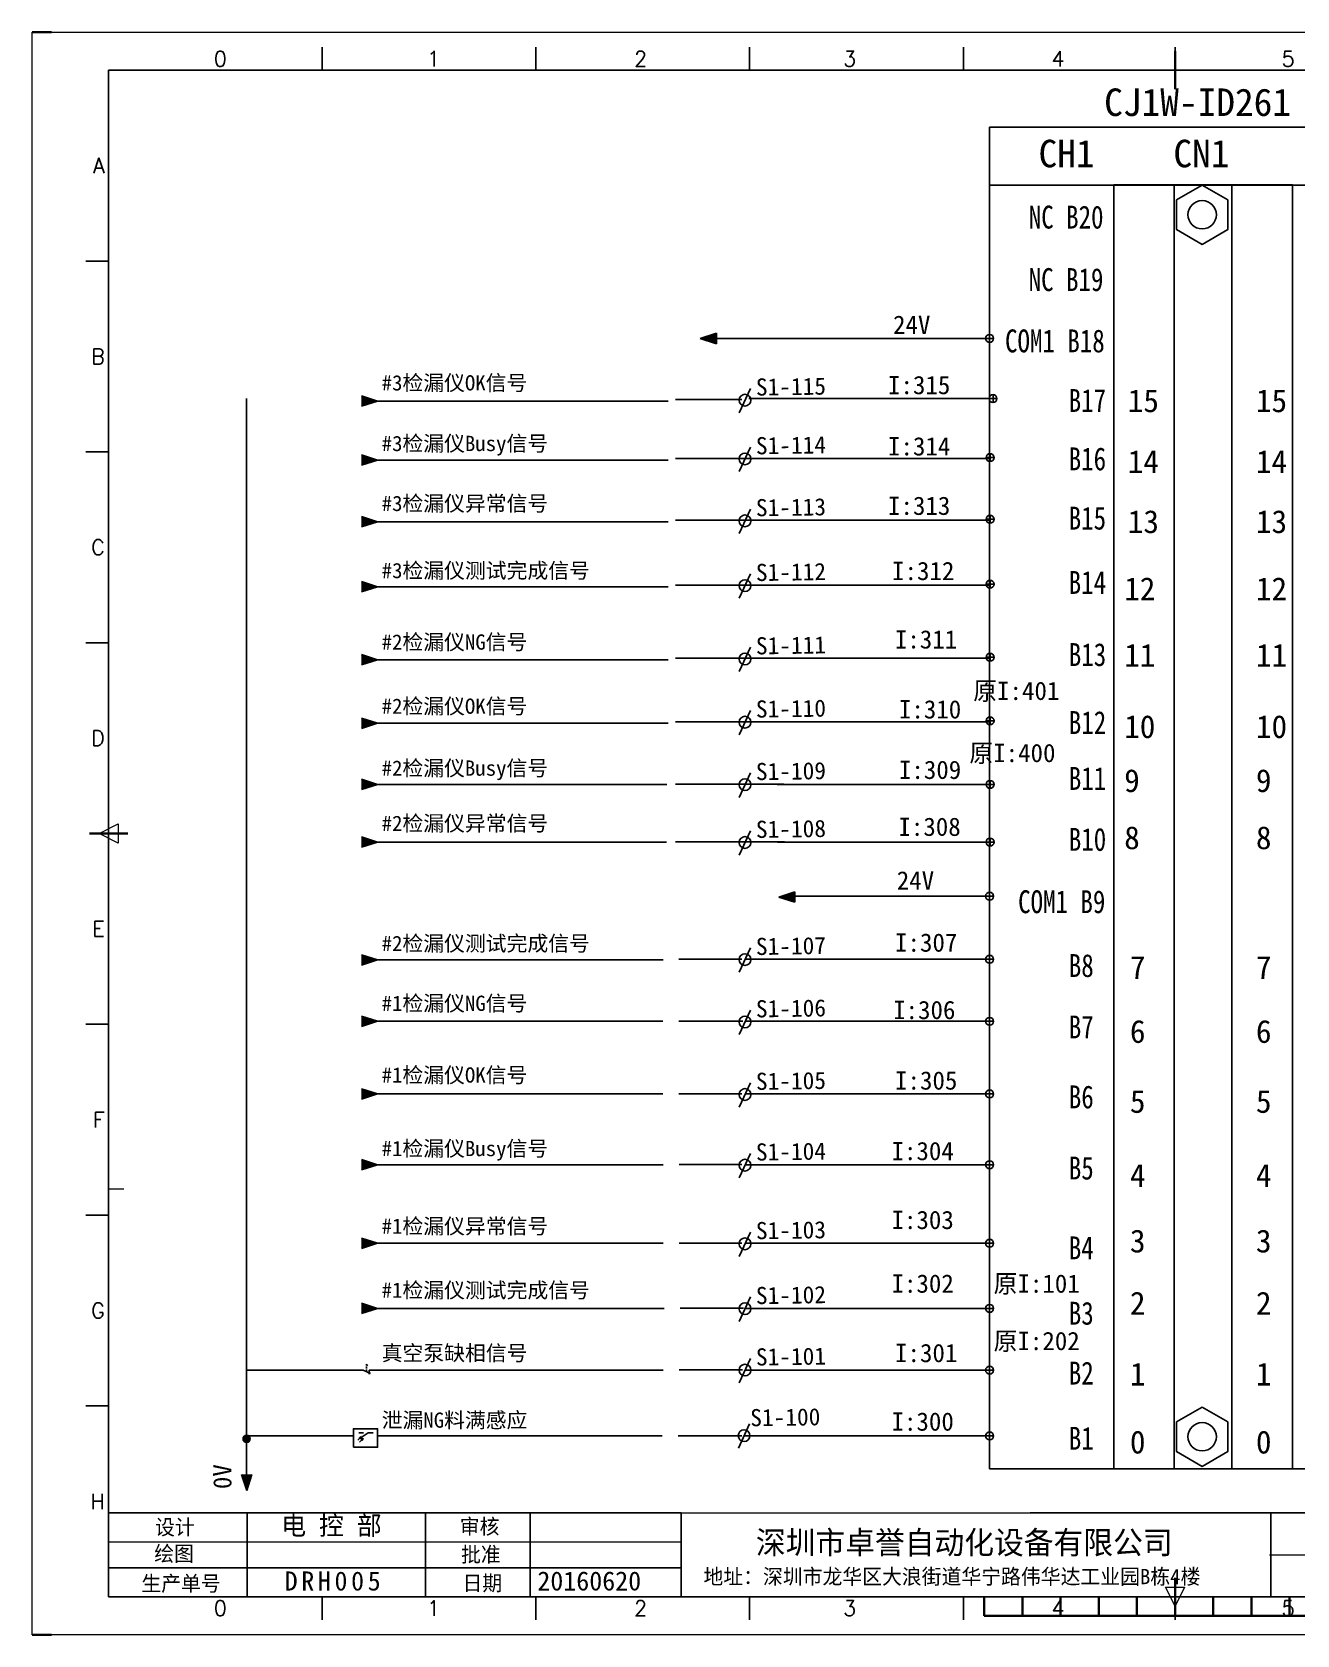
# Model space of a CAD drawing. Extents: x 2368 to 9674, y -1476 to 1321.
# Drawn here: x 3627.5 to 3959, y 888.9 to 1308.9 of the extents above; entities that cross this region are included whole.
import ezdxf
from ezdxf.enums import TextEntityAlignment as Align

# ---------------------------------------------------------------- set-up
doc = ezdxf.new("R2010")
doc.units = 0
doc.header["$MEASUREMENT"] = 0
doc.layers.add('1', color=3, linetype='Continuous', lineweight=20)
for name, color, linetype in [('AE_BOR', 1, 'Continuous'), ('SYMS', 7, 'Continuous'), ('图层1', 7, 'Continuous')]:
    doc.layers.add(name, color=color, linetype=linetype)
doc.styles.add('HZ', font='', dxfattribs={"width": 0.8})
doc.styles.add('WD', font='romans.shx', dxfattribs={"bigfont": 'gbcbig.shx'})
doc.styles.add('样式 2', font='')
doc.styles.get('HZ').set_extended_font_data('SimSun')
doc.styles.get('样式 2').set_extended_font_data('NSimSun')

# ---------------------------------------------------------------- blocks, each defined once
blk = doc.blocks.new('WDDOT')
blk.add_hatch(color=256).paths.add_polyline_path([(0.5, 0, 1), (-0.5, 0, 1)])
blk.add_circle((0, 0), 0.5)
blk = doc.blocks.new('gb_a2_a')
for p, q in [((584, 410), (25, 410)), ((25, 410), (25, 10)), ((25, 10), (584, 10))]:
    blk.add_line(p, q)
at = {"lineweight": 9, "ltscale": 0.1}
blk.add_line((25, 116.86), (29, 116.86), dxfattribs=at)
at = {"layer": 'AE_BOR', "lineweight": 30}
for p, q in [((10, 420), (4.93, 420)), ((4.93, 0), (10, 0))]:
    blk.add_line(p, q, dxfattribs=at)
at = {"layer": 'AE_BOR', "color": 1, "lineweight": 15}
for p, q in [((4.93, 420), (598.93, 420)), ((4.93, 0), (4.93, 420)), ((22.5, 210), (27.5, 212.5)), ((27.5, 207.5), (22.5, 210)), ((27.5, 212.5), (27.5, 207.5)), ((304.5, 7.5), (302, 12.5)), ((302, 12.5), (307, 12.5)), ((307, 12.5), (304.5, 7.5)), ((598.93, 0), (4.93, 0))]:
    blk.add_line(p, q, dxfattribs=at)
at = {"layer": 'AE_BOR'}
for p, q in [((81, 410), (81, 416)), ((137, 410), (137, 416)), ((193, 410), (193, 416)), ((249, 410), (249, 416)), ((304.5, 410), (304.5, 416)), ((25, 360), (19, 360)), ((25, 310), (19, 310)), ((25, 260), (19, 260)), ((25, 160), (19, 160)), ((25, 110), (19, 110)), ((25, 60), (19, 60)), ((81, 10), (81, 4)), ((137, 10), (137, 4)), ((193, 10), (193, 4)), ((249, 10), (249, 4)), ((304.5, 10), (304.5, 4))]:
    blk.add_line(p, q, dxfattribs=at)
at = {"layer": 'AE_BOR', "color": 2, "lineweight": 30}
for p, q in [((304.5, 405), (304.5, 415)), ((20, 210), (30, 210)), ((304.5, 10), (304.5, 15)), ((304.5, 15), (304.5, 5)), ((254.5, 5), (254.5, 10)), ((264.5, 5), (264.5, 10)), ((274.5, 5), (274.5, 10)), ((284.5, 5), (284.5, 10)), ((294.5, 5), (294.5, 10)), ((304.5, 10), (304.5, 5)), ((314.5, 5), (314.5, 10)), ((324.5, 5), (324.5, 10)), ((334.5, 5), (334.5, 10)), ((254.5, 5), (354.5, 5))]:
    blk.add_line(p, q, dxfattribs=at)
at = {"layer": 'AE_BOR', "style": 'WD'}
for s, p in [('0', (54.27, 411)), ('1', (110.12, 411)), ('2', (164.42, 411)), ('3', (219.22, 411)), ('4', (273.82, 411)), ('5', (334.12, 411)), ('0', (54.27, 5)), ('1', (110.12, 5)), ('2', (164.42, 5)), ('3', (219.22, 5)), ('4', (273.82, 5)), ('5', (334.12, 5))]:
    blk.add_text(s, height=4, dxfattribs=at).set_placement(p, align=Align.CENTER)
for s, p in [('A', (24, 385)), ('B', (24, 335)), ('C', (24, 285)), ('D', (24, 235)), ('E', (24, 185)), ('F', (24, 135)), ('G', (24, 85)), ('H', (24, 35))]:
    blk.add_text(s, height=4, dxfattribs=at).set_placement(p, align=Align.MIDDLE_RIGHT)
blk = doc.blocks.new('SYMB2_M_326')
for p, q in [((-6.4, -0.5), (-7.8, 0.9)), ((0, 0), (0, -5)), ((-8.2, -2.2), (-9.6, -0.8)), ((-7.5, -2.9), (-8.2, -2.2)), ((-6.9, -2.4), (-8, -3.5)), ((-5.7, -4.7), (-8, -3.5)), ((-7.5, -2.9), (-7.1, -2.6)), ((-5.7, -4.7), (-7.5, -2.9)), ((-7.1, -2.6), (-6.9, -2.4)), ((-5.7, -4.7), (-6.9, -2.4)), ((-5.7, -1.2), (-6.4, -0.5)), ((-5.2, -0.6), (-6.2, -1.7)), ((-3.9, -2.9), (-6.2, -1.7)), ((-5.7, -1.2), (-5.4, -0.8)), ((-3.9, -2.9), (-5.7, -1.2)), ((-5.4, -0.8), (-5.2, -0.6)), ((-3.9, -2.9), (-5.2, -0.6)), ((0, -10), (-4, -3.5)), ((0, -10), (0, -15))]:
    blk.add_line(p, q)
for points in [[(-5.7, -4.7), (-6.9, -2.4), (-8, -3.5)], [(-3.9, -2.9), (-5.2, -0.6), (-6.2, -1.7)]]:
    blk.add_solid(points)
blk = doc.blocks.new('*U114')
at = {"linetype": 'ByBlock'}
for p, q in [((-1909.23, -780.45), (-1909.23, -780.67)), ((-1909.23, -780.45), (-1908.92, -780.84)), ((-1909.23, -780.84), (-1909.23, -781.05)), ((-1911.92, -782.07), (-1910.06, -782.07)), ((-1910.06, -782.07), (-1908.18, -782.88)), ((-1909.23, -781.23), (-1909.23, -781.44)), ((-1909.23, -781.61), (-1909.23, -781.83)), ((-1909.23, -782), (-1909.23, -782.21)), ((-1909.23, -782.38), (-1909.23, -782.43)), ((-1908.52, -783.07), (-1908.52, -782.07)), ((-1906.25, -782.07), (-1908.52, -782.07))]:
    blk.add_line(p, q, dxfattribs=at)

msp = doc.modelspace()

# ---------------------------------------------------------------- hatches: boundary and pattern name
for points in [[(3802.61429, 1228.58631), (3806.85919, 1229.94668), (3806.85919, 1227.22595)], [(3718.08797, 1212.20251), (3713.84307, 1210.84215), (3713.84307, 1213.56288)], [(3718.08797, 1196.74474), (3713.84307, 1195.38438), (3713.84307, 1198.10511)], [(3718.08797, 1180.56241), (3713.84307, 1179.20204), (3713.84307, 1181.92277)], [(3718.08797, 1163.56408), (3713.84307, 1162.20372), (3713.84307, 1164.92445)], [(3718.08797, 1144.4228), (3713.84307, 1143.06243), (3713.84307, 1145.78316)], [(3718.08797, 1127.76726), (3713.84307, 1126.4069), (3713.84307, 1129.12763)], [(3718.08797, 1111.76073), (3713.84307, 1110.40036), (3713.84307, 1113.12109)], [(3718.08797, 1096.62539), (3713.84307, 1095.26503), (3713.84307, 1097.98576)], [(3823.19429, 1082.23631), (3827.43919, 1083.59668), (3827.43919, 1080.87595)], [(3718.08331, 1065.75817), (3713.83841, 1064.39781), (3713.83841, 1067.11854)], [(3718.08797, 1049.6711), (3713.84307, 1048.31074), (3713.84307, 1051.03147)], [(3718.08797, 1030.63864), (3713.84307, 1029.27828), (3713.84307, 1031.99901)], [(3718.08797, 1012.0852), (3713.84307, 1010.72484), (3713.84307, 1013.44557)], [(3718.08797, 991.50655), (3713.84307, 990.14619), (3713.84307, 992.86692)], [(3718.08797, 974.46175), (3713.84307, 973.10139), (3713.84307, 975.82212)], [(3683.78135, 926.7016), (3682.42139, 930.94663), (3685.14212, 930.94637)]]:
    msp.add_hatch(color=256).paths.add_polyline_path(points)
h = msp.add_hatch(color=256)
edge = h.paths.add_edge_path()
edge.add_arc((3683.76361, 940.2757), 0.94375, 0, 360)

# ---------------------------------------------------------------- linework, layer by layer
for p, q in [((3878.48639, 1268.76404), (3987.56321, 1268.76404)), ((3802.61429, 1228.58631), (3806.85919, 1229.94668)), ((3802.61429, 1228.58631), (3806.85919, 1227.22595)), ((3878.48639, 1228.61489), (3806.76751, 1228.61489)), ((3806.85919, 1227.22595), (3806.85919, 1229.94668)), ((3812.8585, 1209.11829), (3815.81091, 1215.50582)), ((3683.76361, 939.6757), (3683.76361, 1212.85151)), ((3718.08797, 1212.20251), (3713.84307, 1213.56288)), ((3718.08797, 1212.20251), (3713.84307, 1210.84215)), ((3794.20069, 1212.20251), (3718.08797, 1212.20251)), ((3796.18846, 1212.58988), (3813.51147, 1212.58988)), ((3879.36743, 1212.85151), (3815.40208, 1212.85151)), ((3718.08797, 1196.74474), (3713.84307, 1198.10511)), ((3796.18846, 1197.13212), (3878.24948, 1197.13212)), ((3812.8585, 1193.73434), (3815.81091, 1200.12187)), ((3718.08797, 1196.74474), (3713.84307, 1195.38438)), ((3794.20069, 1196.74474), (3718.08797, 1196.74474)), ((3718.08797, 1180.56241), (3713.84307, 1181.92277)), ((3718.08797, 1180.56241), (3713.84307, 1179.20204)), ((3794.20069, 1180.56241), (3718.08797, 1180.56241)), ((3796.18846, 1180.94978), (3878.68191, 1180.94978)), ((3812.8585, 1177.49316), (3815.81091, 1183.88069)), ((3718.08797, 1163.56408), (3713.84307, 1164.92445)), ((3718.08797, 1163.56408), (3713.84307, 1162.20372)), ((3794.20069, 1163.56408), (3718.08797, 1163.56408)), ((3796.18846, 1163.95146), (3878.56947, 1163.95146)), ((3812.8585, 1160.5288), (3815.81091, 1166.91633)), ((3812.8585, 1141.30933), (3815.81091, 1147.69686)), ((3718.08797, 1144.4228), (3713.84307, 1145.78316)), ((3718.08797, 1144.4228), (3713.84307, 1143.06243)), ((3794.20069, 1144.4228), (3718.08797, 1144.4228)), ((3796.18846, 1144.81017), (3878.56947, 1144.81017)), ((3812.8585, 1124.742), (3815.81091, 1131.12953)), ((3718.08797, 1127.76726), (3713.84307, 1129.12763)), ((3718.08797, 1127.76726), (3713.84307, 1126.4069)), ((3794.20069, 1127.76726), (3718.08797, 1127.76726)), ((3796.18846, 1128.15464), (3878.46115, 1128.15464)), ((3718.08797, 1111.76073), (3713.84307, 1113.12109)), ((3812.8585, 1108.362), (3815.81091, 1114.74953)), ((3718.08797, 1111.76073), (3713.84307, 1110.40036)), ((3793.92663, 1111.76073), (3718.08797, 1111.76073)), ((3796.18846, 1111.81921), (3824.54751, 1111.81921)), ((3879.36743, 1111.76073), (3822.78366, 1111.76073)), ((3718.08797, 1096.62539), (3713.84307, 1097.98576)), ((3718.08797, 1096.62539), (3713.84307, 1095.26503)), ((3793.83356, 1096.62539), (3718.08797, 1096.62539)), ((3796.18846, 1096.68388), (3824.70751, 1096.68388)), ((3812.8585, 1093.21472), (3815.81091, 1099.60225)), ((3879.36743, 1096.62539), (3822.89198, 1096.62539)), ((3823.19429, 1082.23631), (3827.43919, 1083.59668)), ((3823.19429, 1082.23631), (3827.43919, 1080.87595)), ((3878.48639, 1082.45782), (3827.29119, 1082.45782)), ((3827.43919, 1080.87595), (3827.43919, 1083.59668)), ((3718.08331, 1065.75817), (3713.83841, 1067.11854)), ((3812.8585, 1062.53679), (3815.81091, 1068.92432)), ((3718.08331, 1065.75817), (3713.83841, 1064.39781)), ((3792.89049, 1065.75817), (3718.08331, 1065.75817)), ((3797.07341, 1065.97973), (3813.55751, 1065.97973)), ((3878.48639, 1065.92125), (3814.35368, 1065.92125)), ((3718.08797, 1049.6711), (3713.84307, 1051.03147)), ((3812.8585, 1046.19581), (3815.81091, 1052.58334)), ((3718.08797, 1049.6711), (3713.84307, 1048.31074)), ((3792.87725, 1049.6711), (3718.08797, 1049.6711)), ((3797.07341, 1049.72958), (3813.77751, 1049.72958)), ((3878.48639, 1049.6711), (3814.35368, 1049.6711)), ((3812.8585, 1027.18662), (3815.81091, 1033.57415)), ((3718.08797, 1030.63864), (3713.84307, 1031.99901)), ((3718.08797, 1030.63864), (3713.84307, 1029.27828)), ((3792.87725, 1030.63864), (3718.08797, 1030.63864)), ((3797.07341, 1030.69713), (3813.50751, 1030.69713)), ((3878.48639, 1030.63864), (3814.35368, 1030.63864)), ((3718.08797, 1012.0852), (3713.84307, 1013.44557)), ((3812.8585, 1008.67266), (3815.81091, 1015.0602)), ((3718.08797, 1012.0852), (3713.84307, 1010.72484)), ((3792.91555, 1012.0852), (3718.08797, 1012.0852)), ((3797.11171, 1012.14369), (3813.57751, 1012.14369)), ((3878.48639, 1012.0852), (3814.39198, 1012.0852)), ((3718.08797, 991.50655), (3713.84307, 992.86692)), ((3718.08797, 991.50655), (3713.84307, 990.14619)), ((3792.91555, 991.50655), (3718.08797, 991.50655)), ((3797.11171, 991.56503), (3813.55751, 991.56503)), ((3812.8585, 988.0637), (3815.81091, 994.45123)), ((3878.48639, 991.50655), (3814.39198, 991.50655)), ((3718.08797, 974.46175), (3713.84307, 975.82212)), ((3718.08797, 974.46175), (3713.84307, 973.10139)), ((3793.19044, 974.46175), (3718.08797, 974.46175)), ((3797.38659, 974.52023), (3814.00751, 974.52023)), ((3812.8585, 971.06106), (3815.81091, 977.4486)), ((3878.48639, 974.46175), (3814.66687, 974.46175)), ((3712.48704, 958.24122), (3683.76361, 958.25847)), ((3792.91219, 958.25847), (3718.08797, 958.25847)), ((3797.10834, 958.31695), (3813.70751, 958.31695)), ((3812.8585, 954.96913), (3815.81091, 961.35667)), ((3878.48639, 958.25847), (3814.38861, 958.25847)), ((3711.76643, 941.0191), (3683.18221, 941.0191)), ((3792.63728, 941.0191), (3718.08797, 941.0191)), ((3796.83343, 941.07758), (3813.51751, 941.07758)), ((3812.64127, 937.79415), (3815.56515, 944.19479)), ((3878.48639, 941.0191), (3814.11371, 941.0191)), ((3683.76361, 939.6757), (3683.76277, 930.96408)), ((3683.76361, 940.26149), (3683.76361, 940.26149)), ((3683.78135, 926.7016), (3682.42139, 930.94663)), ((3683.78135, 926.7016), (3685.14212, 930.94637)), ((3720.02422, 920.88416), (3647.59323, 920.88416)), ((3647.59323, 920.88416), (3647.59323, 898.88706)), ((3683.8667, 920.88416), (3683.8667, 898.88706)), ((3720.02422, 920.88416), (3797.63533, 920.88416)), ((3730.62871, 920.88416), (3730.62871, 898.88706)), ((3758.07486, 920.88416), (3758.07486, 898.88416)), ((3797.63533, 920.88416), (3797.63533, 898.88706)), ((3889.12639, 920.88416), (4009.02639, 920.88416)), ((3952.19178, 920.88416), (3952.19178, 898.88706)), ((3647.59323, 898.88706), (4206.59323, 898.88706))]:
    msp.add_line(p, q)
at = {"lineweight": -3}
for p, q in [((3877.44757, 1228.61489), (3879.52521, 1228.61489)), ((3878.48639, 1229.65372), (3878.48639, 1227.57607)), ((3879.36743, 1213.89033), (3879.36743, 1211.81269)), ((3878.32861, 1212.85151), (3880.40625, 1212.85151)), ((3877.57037, 1197.39374), (3879.64801, 1197.39374)), ((3878.60919, 1198.43256), (3878.60919, 1196.35492)), ((3877.57037, 1181.2114), (3879.64801, 1181.2114)), ((3878.60919, 1182.25023), (3878.60919, 1180.17258)), ((3877.57037, 1164.21308), (3879.64801, 1164.21308)), ((3878.60919, 1165.2519), (3878.60919, 1163.17426)), ((3877.57037, 1145.0718), (3879.64801, 1145.0718)), ((3878.60919, 1146.11062), (3878.60919, 1144.03298)), ((3877.57037, 1128.41626), (3879.64801, 1128.41626)), ((3878.60919, 1129.45508), (3878.60919, 1127.37744)), ((3877.57037, 1111.76073), (3879.64801, 1111.76073)), ((3878.60919, 1112.79955), (3878.60919, 1110.7219)), ((3877.57037, 1096.62539), (3879.64801, 1096.62539)), ((3878.60919, 1097.66422), (3878.60919, 1095.58657)), ((3877.44757, 1082.45782), (3879.52521, 1082.45782)), ((3878.48639, 1083.49665), (3878.48639, 1081.419)), ((3878.48639, 1066.96007), (3878.48639, 1064.88243)), ((3877.44757, 1065.92125), (3879.52521, 1065.92125)), ((3878.48639, 1050.70992), (3878.48639, 1048.63228)), ((3877.44757, 1049.6711), (3879.52521, 1049.6711)), ((3877.44757, 1030.63864), (3879.52521, 1030.63864)), ((3878.48639, 1031.67746), (3878.48639, 1029.59982)), ((3878.48639, 1013.12403), (3878.48639, 1011.04638)), ((3877.44757, 1012.0852), (3879.52521, 1012.0852)), ((3877.44757, 991.50655), (3879.52521, 991.50655)), ((3878.48639, 992.54537), (3878.48639, 990.46773)), ((3877.44757, 974.46175), (3879.52521, 974.46175)), ((3878.48639, 975.50057), (3878.48639, 973.42293)), ((3877.44757, 958.25847), (3879.52521, 958.25847)), ((3878.48639, 959.29729), (3878.48639, 957.21965)), ((3877.44757, 941.0191), (3879.52521, 941.0191)), ((3878.48639, 942.05792), (3878.48639, 939.98028))]:
    msp.add_line(p, q, dxfattribs=at)
at = {"lineweight": 9, "ltscale": 0.1}
for p, q in [((3797.63533, 920.88416), (3889.12639, 920.88416)), ((3951.8236, 909.88416), (4009.02639, 909.88416))]:
    msp.add_line(p, q, dxfattribs=at)
at = {"color": 0, "ltscale": 2}
for p, q in [((3647.59323, 913.2004), (3797.63533, 913.26041)), ((3647.59323, 906.50263), (3797.63533, 906.50263))]:
    msp.add_line(p, q, dxfattribs=at)
for points in [[(3878.48639, 1283.93866), (3987.56321, 1283.93866), (3987.56321, 932.44868), (3878.48639, 932.44868)], [(3911.045, 1268.84732), (3957.85588, 1268.84732), (3957.85588, 932.44868), (3911.045, 932.44868)], [(3926.80189, 1268.76404), (3941.93221, 1268.76404), (3941.93221, 932.44868), (3926.80189, 932.44868)], [(3934.18331, 1268.76404), (3927.46994, 1264.88807), (3927.46994, 1257.13614), (3934.18331, 1253.26018), (3940.89668, 1257.13614), (3940.89668, 1264.88807)], [(3934.18331, 948.56518), (3927.46994, 944.68922), (3927.46994, 936.93729), (3934.18331, 933.06132), (3940.89668, 936.93729), (3940.89668, 944.68922)], [(3711.76643, 938.06265), (3711.76643, 942.90407), (3718.08797, 942.90407), (3718.08797, 938.06265)]]:
    msp.add_lwpolyline(points, close=True)
for centre, radius in [((3934.18331, 1261.01211), 3.71498), ((3683.76361, 940.2757), 0.94375), ((3934.18331, 940.81325), 3.71498)]:
    msp.add_circle(centre, radius)
at = {"lineweight": -3}
for centre in [(3878.48639, 1228.61489), (3879.36743, 1212.85151), (3878.60919, 1197.39374), (3878.60919, 1181.2114), (3878.60919, 1164.21308), (3878.60919, 1145.0718), (3878.60919, 1128.41626), (3878.60919, 1111.76073), (3878.60919, 1096.62539), (3878.48639, 1082.45782), (3878.48639, 1065.92125), (3878.48639, 1049.6711), (3878.48639, 1030.63864), (3878.48639, 1012.0852), (3878.48639, 991.50655), (3878.48639, 974.46175), (3878.48639, 958.25847), (3878.48639, 941.0191)]:
    msp.add_circle(centre, 1.03882, dxfattribs=at)
at = {"color": 6}
for centre in [(3814.36228, 1212.43051), (3814.36228, 1197.04657), (3814.36228, 1180.80538), (3814.36228, 1163.84102), (3814.36228, 1144.62155), (3814.36228, 1128.05422), (3814.36228, 1111.67422), (3814.36228, 1096.52694), (3814.36228, 1065.84901), (3814.36228, 1049.50803), (3814.36228, 1030.49884), (3814.36228, 1011.98489), (3814.36228, 991.37592), (3814.36228, 974.37329), (3814.36228, 958.28136), (3814.13025, 941.11305)]:
    msp.add_circle(centre, 1.53751, dxfattribs=at)

# ---------------------------------------------------------------- block references
msp.add_blockref('gb_a2_a', (3622.59323, 888.88706))
at = {"linetype": 'ByBlock'}
msp.add_blockref('*U114', (5624.40569, 1740.31567), dxfattribs=at)
at = {"layer": 'SYMS', "color": 0, "lineweight": -3, "xscale": 1.199999999999818, "yscale": 1.199999999999818, "zscale": 1.2}
msp.add_blockref('WDDOT', (3683.76361, 940.2757), dxfattribs=at)
at = {"layer": 'SYMS', "lineweight": -3, "xscale": 1.199999999999818, "yscale": 1.199999999999818, "zscale": 1.2}
msp.add_blockref('WDDOT', (3683.76361, 940.2757), dxfattribs=at)
at = {"layer": '图层1', "color": 7, "linetype": 'Continuous', "xscale": 0.2488319999988562, "yscale": 0.2488320000002204, "zscale": 0.2488319999993965, "rotation": 90}
msp.add_blockref('SYMB2_M_326', (3713.16745, 941.82676), dxfattribs=at)

# ---------------------------------------------------------------- texts
for s, insert, char_height, width, attachment_point in [('{\\fFangSong|b0|i0|c134|p49;CJ1W-ID261}', (3908.49891, 1294.10047), 7.2, 38.5041455, 1), ('{\\fFangSong|b0|i0|c134|p49;CH1}', (3891.30271, 1280.66047), 7.2, 38.5041455, 1), ('{\\fFangSong|b0|i0|c134|p49;CN1}', (3926.64271, 1280.66047), 7.2, 38.5041455, 1), ('24V', (3853.16452, 1234.60539), 4.8, 10.8839331, 1), ('{\\fSimSun|b0|i0|c134|p2;#3检漏仪OK信号}', (3719.16285, 1218.97303), 4, 96.133837, 1), ('{\\fSimSun|b0|i0|c134|p2; I:315}', (3848.59242, 1218.79834), 4.8, 62.415301, 1), ('{\\fSimSun|b0|i0|c134|p2;15}', (3914.69313, 1215.28834), 6, 4.4700218, 1), ('{\\fSimSun|b0|i0|c134|p2;15}', (3948.27559, 1215.28834), 6, 4.4700218, 1), ('{\\fSimSun|b0|i0|c134|p2;#3检漏仪Busy信号}', (3719.16285, 1203.0895), 4, 96.133837, 1), ('{\\fSimSun|b0|i0|c134|p2; I:314}', (3848.59242, 1202.74316), 4.8, 62.415301, 1), ('{\\fSimSun|b0|i0|c134|p2;14}', (3914.69313, 1199.33525), 6, 4.4700218, 1), ('{\\fSimSun|b0|i0|c134|p2;14}', (3948.27559, 1199.33525), 6, 4.4700218, 1), ('{\\fSimSun|b0|i0|c134|p2;#3检漏仪异常信号}', (3719.16285, 1187.37676), 4, 96.133837, 1), ('{\\fSimSun|b0|i0|c134|p2; I:313}', (3848.59242, 1187.16942), 4.8, 62.415301, 1), ('{\\fSimSun|b0|i0|c134|p2;13}', (3914.69313, 1183.61365), 6, 4.4700218, 1), ('{\\fSimSun|b0|i0|c134|p2;13}', (3948.27559, 1183.61365), 6, 4.4700218, 1), ('{\\fSimSun|b0|i0|c134|p2;#3检漏仪测试完成信号}', (3719.16285, 1169.79001), 4, 96.133837, 1), ('{\\fSimSun|b0|i0|c134|p2; I:312}', (3849.65185, 1170.08824), 4.8, 62.415301, 1), ('{\\fSimSun|b0|i0|c134|p2;12}', (3913.74979, 1166.01592), 6, 4.4700218, 1), ('{\\fSimSun|b0|i0|c134|p2;12}', (3948.27559, 1166.01592), 6, 4.4700218, 1), ('{\\fSimSun|b0|i0|c134|p2;#2检漏仪NG信号}', (3719.16285, 1151.06337), 4, 96.133837, 1), ('{\\fSimSun|b0|i0|c134|p2; I:311}', (3850.38674, 1152.15185), 4.8, 62.415301, 1), ('{\\fSimSun|b0|i0|c134|p2;11}', (3913.74979, 1148.58263), 6, 4.4700218, 1), ('{\\fSimSun|b0|i0|c134|p2;11}', (3948.27559, 1148.58263), 6, 4.4700218, 1), (' 原I:401', (3870.92582, 1138.67582), 4.8, 62.415301, 1), ('{\\fSimSun|b0|i0|c134|p2;#2检漏仪OK信号}', (3719.16285, 1134.25169), 4, 96.133837, 1), ('{\\fSimSun|b0|i0|c134|p2; I:310}', (3851.44616, 1133.8249), 4.8, 62.415301, 1), ('{\\fSimSun|b0|i0|c134|p2;10}', (3913.74979, 1129.8942), 6, 4.4700218, 1), ('{\\fSimSun|b0|i0|c134|p2;10}', (3948.27559, 1129.8942), 6, 4.4700218, 1), (' 原I:400', (3869.90845, 1122.38872), 4.8, 62.415301, 1), ('{\\fSimSun|b0|i0|c134|p2;#2检漏仪Busy信号}', (3719.16285, 1118.02647), 4, 96.133837, 1), ('{\\fSimSun|b0|i0|c134|p2; I:309}', (3851.44616, 1117.98324), 4.8, 62.415301, 1), ('{\\fSimSun|b0|i0|c134|p2;9}', (3913.74979, 1115.75021), 6, 4.4700218, 1), ('{\\fSimSun|b0|i0|c134|p2;9}', (3948.27559, 1115.75021), 6, 4.4700218, 1), ('{\\fSimSun|b0|i0|c134|p2;#2检漏仪异常信号}', (3719.16285, 1103.56061), 4, 96.133837, 1), ('{\\fSimSun|b0|i0|c134|p2; I:308}', (3851.31705, 1103.06318), 4.8, 62.415301, 1), ('{\\fSimSun|b0|i0|c134|p2;8}', (3913.74979, 1100.78391), 6, 4.4700218, 1), ('{\\fSimSun|b0|i0|c134|p2;8}', (3948.27559, 1100.78391), 6, 4.4700218, 1), ('24V', (3854.14463, 1088.99018), 4.8, 10.8839331, 1), ('{\\fSimSun|b0|i0|c134|p2;#2检漏仪测试完成信号}', (3719.16285, 1072.08759), 4, 96.133837, 1), ('{\\fSimSun|b0|i0|c134|p2; I:307}', (3850.436, 1072.71033), 4.8, 62.415301, 1), ('{\\fSimSun|b0|i0|c134|p2;7}', (3915.24997, 1066.79894), 6, 4.4700218, 1), ('{\\fSimSun|b0|i0|c134|p2;7}', (3948.27559, 1066.79894), 6, 4.4700218, 1), ('{\\fSimSun|b0|i0|c134|p2;#1检漏仪NG信号}', (3719.16285, 1056.40021), 4, 96.133837, 1), ('{\\fSimSun|b0|i0|c134|p2; I:306}', (3849.92423, 1055.0484), 4.8, 62.415301, 1), ('{\\fSimSun|b0|i0|c134|p2;6}', (3915.24997, 1050.02353), 6, 4.4700218, 1), ('{\\fSimSun|b0|i0|c134|p2;6}', (3948.27559, 1050.02353), 6, 4.4700218, 1), ('{\\fSimSun|b0|i0|c134|p2;#1检漏仪OK信号}', (3719.16285, 1037.60641), 4, 96.133837, 1), ('{\\fSimSun|b0|i0|c134|p2; I:305}', (3850.436, 1036.57614), 4.8, 62.415301, 1), ('{\\fSimSun|b0|i0|c134|p2;5}', (3915.24997, 1031.69152), 6, 4.4700218, 1), ('{\\fSimSun|b0|i0|c134|p2;5}', (3948.27559, 1031.69152), 6, 4.4700218, 1), ('{\\fSimSun|b0|i0|c134|p2;#1检漏仪Busy信号}', (3719.16285, 1018.34664), 4, 96.133837, 1), ('{\\fSimSun|b0|i0|c134|p2; I:304}', (3849.50569, 1018.09113), 4.8, 62.415301, 1), ('{\\fSimSun|b0|i0|c134|p2;4}', (3915.24997, 1012.28468), 6, 4.4700218, 1), ('{\\fSimSun|b0|i0|c134|p2;4}', (3948.27559, 1012.28468), 6, 4.4700218, 1), ('{\\fSimSun|b0|i0|c134|p2; I:303}', (3849.50569, 1000.0404), 4.8, 62.415301, 1), ('{\\fSimSun|b0|i0|c134|p2;#1检漏仪异常信号}', (3719.16285, 997.99964), 4, 96.133837, 1), ('{\\fSimSun|b0|i0|c134|p2;3}', (3915.24997, 995.10976), 6, 4.4700218, 1), ('{\\fSimSun|b0|i0|c134|p2;3}', (3948.27559, 995.10976), 6, 4.4700218, 1), ('{\\fSimSun|b0|i0|c134|p2; I:302}', (3849.50569, 983.35584), 4.8, 62.415301, 1), (' 原I:101', (3876.2671, 983.35584), 4.8, 62.415301, 1), ('{\\fSimSun|b0|i0|c134|p2;#1检漏仪测试完成信号}', (3719.16285, 981.22501), 4, 96.133837, 1), ('{\\fSimSun|b0|i0|c134|p2;2}', (3915.24997, 978.82774), 6, 4.4700218, 1), ('{\\fSimSun|b0|i0|c134|p2;2}', (3948.27559, 978.82774), 6, 4.4700218, 1), (' 原I:202', (3876.2671, 968.31829), 4.8, 62.415301, 1), ('{\\fSimSun|b0|i0|c134|p2;真空泵缺相信号}', (3719.16285, 964.76102), 4, 96.133837, 1), ('{\\fSimSun|b0|i0|c134|p2; I:301}', (3850.436, 965.16664), 4.8, 62.415301, 1), ('{\\fSimSun|b0|i0|c134|p2;1}', (3915.24997, 960.24321), 6, 4.4700218, 1), ('{\\fSimSun|b0|i0|c134|p2;1}', (3948.27559, 960.24321), 6, 4.4700218, 1), ('{\\fSimSun|b0|i0|c134|p2;泄漏NG料满感应}', (3719.16285, 947.18761), 4, 96.133837, 1), ('{\\fSimSun|b0|i0|c134|p2; I:300}', (3849.50569, 947.20389), 4.8, 62.415301, 1), ('{\\fSimSun|b0|i0|c134|p2;0}', (3915.24997, 942.42682), 6, 4.4700218, 1), ('{\\fSimSun|b0|i0|c134|p2;0}', (3948.27559, 942.42682), 6, 4.4700218, 1), ('深圳市卓誉自动化设备有限公司', (3817.23033, 909.41955), 6, 134.4627712, 7), ('地址：深圳市龙华区大浪街道华宁路伟华达工业园B栋4楼', (3803.47927, 901.71363), 4, 144.4993675, 7)]:
    msp.add_mtext(s, dxfattribs=dict(insert=insert, char_height=char_height, width=width, attachment_point=attachment_point))
at = {"insert": (3674.99125, 927.10646), "char_height": 4.8, "width": 13.9099052, "attachment_point": 1, "rotation": 89.9945043}
msp.add_mtext('0V', dxfattribs=at)
at = {"color": 0, "ltscale": 2, "attachment_point": 1}
for s, insert, char_height, width in [('电 控 部', (3692.84802, 920.10032), 5, 34.8313606), ('审核', (3739.6253, 919.30575), 4, 25.507459), ('设计', (3659.75395, 919.12809), 4, 19.3450259), ('{\\C256;绘图}', (3659.54697, 912.20038), 4, 19.3450259), ('批准', (3739.95708, 911.97922), 4, 25.507459), ('生产单号', (3656.17494, 904.36903), 4, 25.1533682), ('日期', (3740.341, 904.47399), 4, 25.507459), ('20160620', (3759.95035, 905.53167), 5, 25.507459)]:
    msp.add_mtext(s, dxfattribs=dict(at, insert=insert, char_height=char_height, width=width))
at = {"lineweight": 0, "insert": (3671.26042, 905.52088), "char_height": 5, "attachment_point": 1, "style": '样式 2'}
msp.add_mtext_dynamic_manual_height_columns('\\pi22.464;{\\T1.28;DRH005}', width=55.0317648, gutter_width=1, heights=[0], dxfattribs=at)
at = {"layer": '1', "color": 0, "char_height": 6, "attachment_point": 1, "style": 'HZ'}
for s, insert, width in [('NC B20', (3888.74011, 1263.39766), 28.4504118), ('NC B19', (3888.71519, 1247.02287), 35.4869455), ('COM1 B18', (3882.52508, 1230.959), 28.0292178), ('B17', (3899.20914, 1215.34974), 6.4874014), ('B16', (3899.20914, 1200.0493), 6.4874014), ('B15', (3899.20914, 1184.52102), 6.4874014), ('B14', (3899.20914, 1167.67361), 6.4874014), ('B13', (3899.23729, 1148.76428), 6.4874014), ('B12', (3899.23729, 1130.95491), 6.4874014), ('B11', (3899.23729, 1116.31987), 6.4874014), ('B10', (3899.23729, 1100.34652), 6.4874014), ('COM1 B9', (3885.95521, 1084.0137), 26.8079032), ('B8', (3899.23729, 1067.28861), 6.4874014), ('B7', (3899.23729, 1051.19168), 6.4874014), ('B6', (3899.23729, 1032.86562), 6.4874014), ('B5', (3899.23729, 1014.22757), 6.4874014), ('B4', (3899.23729, 993.30631), 6.4874014), ('B3', (3899.23729, 976.1769), 6.4874014), ('B2', (3899.23729, 960.50277), 6.4874014), ('B1', (3899.23729, 943.41431), 6.4874014)]:
    msp.add_mtext(s, dxfattribs=dict(at, insert=insert, width=width))
at = {"layer": 'SYMS', "lineweight": -3}
for s, p in [('S1-115', (3817.26144, 1213.61355)), ('S1-114', (3817.26144, 1198.22961)), ('S1-113', (3817.26144, 1181.98842)), ('S1-112', (3817.26144, 1165.02406)), ('S1-111', (3817.26144, 1145.80459)), ('S1-110', (3817.26144, 1129.23727)), ('S1-109', (3817.26144, 1112.85726)), ('S1-108', (3817.26144, 1097.70999)), ('S1-107', (3817.26144, 1067.03205)), ('S1-106', (3817.26144, 1050.69107)), ('S1-105', (3817.26144, 1031.68188)), ('S1-104', (3817.26144, 1013.16793)), ('S1-103', (3817.26144, 992.55896)), ('S1-102', (3817.26144, 975.55633)), ('S1-101', (3817.26144, 959.4644)), ('S1-100', (3815.77952, 943.54859))]:
    msp.add_text(s, height=4.5, rotation=0.8762246, dxfattribs=at).set_placement(p)

doc.saveas('drawing.dxf')
